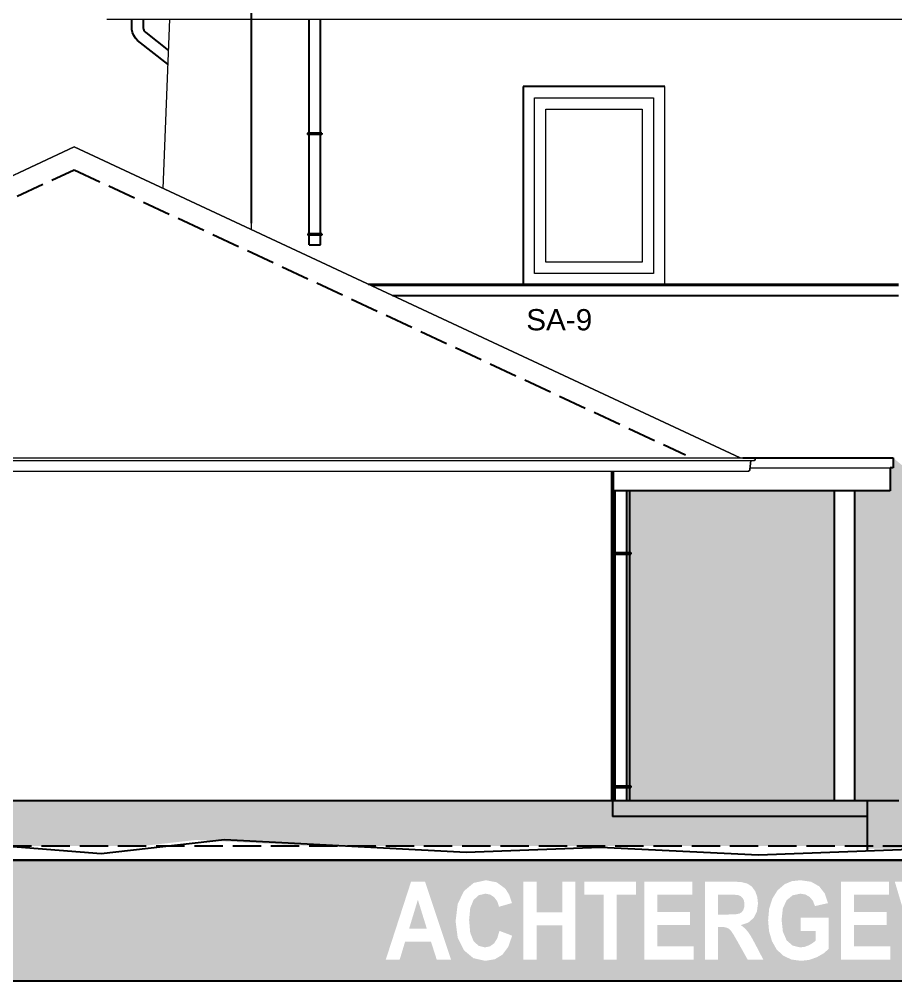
# Model space of a CAD drawing. Header units: millimetres. Extents: x 0 to 1200, y 0 to 841.
# Drawn here: x 631.3 to 693.2, y 662.8 to 730.6 of the extents above; entities that cross this region are included whole.
import ezdxf

# ---------------------------------------------------------------- set-up
doc = ezdxf.new("R2010")
doc.units = ezdxf.units.MM
doc.linetypes.add('PUNKT2_S9', pattern=[1, 0, -1])
doc.linetypes.add('VERDECKT2_S2', pattern=[2.7, 2, -0.7])
doc.layers.add('Standard', color=7, linetype='Continuous', lineweight=25)
doc.styles.add('ARIAL', font='arial.ttf')

msp = doc.modelspace()

# ---------------------------------------------------------------- hatches: boundary and pattern name
at = {"layer": 'Standard', "linetype": 'PUNKT2_S9', "lineweight": 25}
h = msp.add_hatch(color=8, dxfattribs=at)
h.paths.add_polyline_path([(673.168, 697.363), (673.168, 675.503), (673.368, 675.503), (673.368, 697.363)])
h.paths.add_polyline_path([(688.858, 697.361), (674.168, 697.363), (674.168, 675.503), (688.858, 675.503)])
h.paths.add_polyline_path([(690.278, 697.361), (690.278, 675.503), (691.188, 675.503), (691.188, 672.11), (694.441, 672.158), (700.014, 671.965), (700.014, 693.856), (692.978, 699.703), (692.978, 699.003), (692.778, 699.001), (692.778, 697.361)])
msp.add_hatch(color=253, dxfattribs=at).paths.add_polyline_path([(691.188, 672.303), (691.188, 675.503), (597.15, 675.503), (597.148, 672.303), (597.477, 672.303), (599.245, 674.322), (598.303, 672.303), (599.556, 672.303), (602.581, 673.32), (601.452, 672.303), (623.994, 672.303), (625.804, 672.49), (628.193, 672.303), (639.903, 672.303), (643.782, 672.737), (652.162, 672.303)])
at = {"layer": 'Standard', "linetype": 'PUNKT2_S9', "lineweight": -3}
h = msp.add_hatch(color=0, dxfattribs=at)
h.paths.add_polyline_path([(681.85, 667.492), (682.14, 667.544), (682.288, 667.634), (682.4, 667.777), (682.469, 667.961), (682.494, 668.19), (682.462, 668.441), (682.369, 668.636), (682.222, 668.779), (682.022, 668.854), (681.796, 668.869), (681.346, 668.873), (680.624, 668.873), (680.624, 667.477), (681.309, 667.477)])
h.paths.add_polyline_path([(658.821, 666.479), (660.071, 666.479), (659.439, 668.52)])
h.paths.add_polyline_path([(791.468, 671.303), (566.468, 671.303), (566.468, 662.803), (791.468, 662.803)])
h.paths.add_polyline_path([(705.363, 665.23), (705.363, 664.303), (702.137, 664.303), (702.137, 669.758), (703.062, 669.758), (703.062, 665.23)], flags=16)
h.paths.add_polyline_path([(701.24, 669.803), (701.24, 668.873), (698.766, 668.873), (698.766, 667.654), (701.068, 667.654), (701.068, 666.727), (698.766, 666.727), (698.766, 665.23), (701.327, 665.23), (701.327, 664.303), (697.841, 664.303), (697.841, 669.803)], flags=16)
h.paths.add_polyline_path([(694.105, 669.803), (695.265, 665.732), (696.387, 669.803), (697.37, 669.803), (695.728, 664.303), (694.74, 664.303), (693.102, 669.803)], flags=16)
h.paths.add_polyline_path([(692.786, 664.303), (689.3, 664.303), (689.3, 669.803), (692.699, 669.803), (692.699, 668.873), (690.225, 668.873), (690.225, 667.654), (692.527, 667.654), (692.527, 666.727), (690.225, 666.727), (690.225, 665.23), (692.786, 665.23)], flags=16)
h.paths.add_polyline_path([(686.452, 666.325), (686.452, 667.252), (688.446, 667.252), (688.446, 665.061), (688.09, 664.742), (687.602, 664.464), (687.049, 664.273), (686.486, 664.21), (685.814, 664.299), (685.232, 664.57), (684.763, 665.013), (684.429, 665.605), (684.226, 666.311), (684.16, 667.071), (684.235, 667.883), (684.46, 668.599), (684.829, 669.188), (685.339, 669.623), (685.833, 669.83), (686.436, 669.897), (687.196, 669.788), (687.768, 669.466), (688.165, 668.955), (688.387, 668.28), (687.468, 668.073), (687.327, 668.437), (687.102, 668.711), (686.802, 668.887), (686.436, 668.948), (685.892, 668.831), (685.47, 668.486), (685.204, 667.912), (685.113, 667.117), (685.204, 666.261), (685.476, 665.646), (685.896, 665.282), (686.426, 665.158), (686.717, 665.192), (687.009, 665.293), (687.28, 665.447), (687.512, 665.628), (687.512, 666.325)], flags=16)
h.paths.add_polyline_path([(679.699, 669.803), (681.647, 669.803), (682.281, 669.766), (682.712, 669.653), (683.012, 669.45), (683.247, 669.128), (683.397, 668.722), (683.447, 668.261), (683.372, 667.695), (683.144, 667.237), (682.766, 666.91), (682.237, 666.73), (682.512, 666.51), (682.731, 666.269), (682.963, 665.92), (683.26, 665.377), (683.819, 664.303), (682.712, 664.303), (682.043, 665.5), (681.744, 666.021), (681.556, 666.307), (681.421, 666.449), (681.278, 666.535), (681.087, 666.584), (680.812, 666.599), (680.624, 666.599), (680.624, 664.303), (679.699, 664.303)], flags=16)
h.paths.add_polyline_path([(678.652, 666.727), (676.35, 666.727), (676.35, 665.23), (678.911, 665.23), (678.911, 664.303), (675.425, 664.303), (675.425, 669.803), (678.824, 669.803), (678.824, 668.873), (676.35, 668.873), (676.35, 667.654), (678.652, 667.654)], flags=16)
h.paths.add_polyline_path([(671.185, 668.873), (671.185, 669.803), (674.828, 669.803), (674.828, 668.873), (673.471, 668.873), (673.471, 664.303), (672.545, 664.303), (672.545, 668.873)], flags=16)
h.paths.add_polyline_path([(670.557, 664.303), (669.631, 664.303), (669.631, 666.708), (667.818, 666.708), (667.818, 664.303), (666.893, 664.303), (666.893, 669.803), (667.818, 669.803), (667.818, 667.638), (669.631, 667.638), (669.631, 669.803), (670.557, 669.803)], flags=16)
h.paths.add_polyline_path([(663.36, 664.397), (662.691, 664.956), (662.25, 665.845), (662.103, 667.005), (662.25, 668.224), (662.694, 669.135), (663.379, 669.706), (664.248, 669.897), (665.011, 669.747), (665.614, 669.301), (665.886, 668.869), (666.083, 668.288), (665.167, 668.025), (665.042, 668.407), (664.826, 668.7), (664.541, 668.884), (664.201, 668.948), (663.739, 668.839), (663.373, 668.509), (663.135, 667.935), (663.056, 667.087), (663.135, 666.194), (663.37, 665.601), (663.729, 665.267), (664.182, 665.158), (664.526, 665.23), (664.817, 665.44), (665.045, 665.8), (665.198, 666.325), (666.095, 665.984), (665.82, 665.2), (665.408, 664.644), (664.864, 664.318), (664.192, 664.21)], flags=16)
h.paths.add_polyline_path([(660.768, 664.303), (660.368, 665.553), (658.536, 665.553), (658.158, 664.303), (657.176, 664.303), (658.961, 669.803), (659.94, 669.803), (661.775, 664.303)], flags=16)

# ---------------------------------------------------------------- linework, layer by layer
at = {"layer": 'Standard', "color": 7, "linetype": 'Continuous', "lineweight": 25}
for p, q in [((647.668, 731.396), (647.668, 716.251)), ((676.868, 725.903), (666.868, 725.903)), ((666.868, 725.903), (666.868, 711.945))]:
    msp.add_line(p, q, dxfattribs=at)
at = {"layer": 'Standard', "color": 9, "linetype": 'Continuous', "lineweight": 18}
for p, q in [((637.485, 730.643), (637.492, 730.643)), ((637.492, 730.643), (637.485, 730.643)), ((637.492, 730.643), (745.843, 730.643))]:
    msp.add_line(p, q, dxfattribs=at)
at = {"layer": 'Standard', "color": 7, "linetype": 'Continuous', "lineweight": -3}
for p, q in [((639.239, 730.117), (639.239, 730.643)), ((640.039, 730.643), (640.039, 730.149)), ((651.768, 730.163), (651.768, 730.643)), ((652.568, 730.163), (652.568, 730.643)), ((639.255, 729.914), (639.239, 730.117)), ((640.039, 730.149), (640.048, 730.039)), ((640.048, 730.039), (640.069, 729.948)), ((651.768, 730.006), (651.768, 730.163)), ((651.768, 729.854), (651.768, 730.006)), ((652.568, 730.006), (652.568, 730.163)), ((652.568, 729.854), (652.568, 730.006)), ((639.306, 729.7), (639.255, 729.914)), ((639.39, 729.497), (639.306, 729.7)), ((639.505, 729.309), (639.39, 729.497)), ((639.638, 729.154), (639.505, 729.309)), ((640.069, 729.948), (640.105, 729.861)), ((640.105, 729.861), (640.155, 729.781)), ((640.155, 729.781), (640.226, 729.697)), ((640.226, 729.697), (641.828, 728.448)), ((651.768, 729.709), (651.768, 729.854)), ((651.768, 729.575), (651.768, 729.709)), ((651.768, 729.455), (651.768, 729.575)), ((651.768, 724.604), (651.768, 729.455)), ((652.568, 729.709), (652.568, 729.854)), ((652.568, 729.575), (652.568, 729.709)), ((652.568, 729.455), (652.568, 729.575)), ((652.568, 724.604), (652.568, 729.455)), ((641.79, 727.476), (639.638, 729.154)), ((651.768, 724.485), (651.768, 724.604)), ((652.568, 724.485), (652.568, 724.604)), ((651.768, 724.351), (651.768, 724.485)), ((651.768, 724.206), (651.768, 724.351)), ((651.768, 724.053), (651.768, 724.206)), ((651.768, 723.897), (651.768, 724.053)), ((651.768, 722.603), (651.768, 723.897)), ((652.568, 724.351), (652.568, 724.485)), ((652.568, 724.206), (652.568, 724.351)), ((652.568, 724.053), (652.568, 724.206)), ((652.568, 723.897), (652.568, 724.053)), ((652.568, 722.603), (652.568, 723.897)), ((651.65, 722.603), (651.65, 722.503)), ((651.656, 722.603), (651.65, 722.603)), ((651.656, 722.503), (651.65, 722.503)), ((651.674, 722.603), (651.656, 722.603)), ((651.674, 722.503), (651.656, 722.503)), ((651.704, 722.603), (651.674, 722.603)), ((651.704, 722.503), (651.674, 722.503)), ((651.745, 722.603), (651.704, 722.603)), ((651.745, 722.503), (651.704, 722.503)), ((651.796, 722.603), (651.745, 722.603)), ((651.796, 722.503), (651.745, 722.503)), ((651.768, 715.503), (651.768, 722.503)), ((651.856, 722.603), (651.796, 722.603)), ((651.856, 722.503), (651.796, 722.503)), ((651.923, 722.603), (651.856, 722.603)), ((651.923, 722.503), (651.856, 722.503)), ((651.995, 722.603), (651.923, 722.603)), ((651.995, 722.503), (651.923, 722.503)), ((652.072, 722.603), (651.995, 722.603)), ((652.072, 722.503), (651.995, 722.503)), ((652.15, 722.603), (652.072, 722.603)), ((652.15, 722.503), (652.072, 722.503)), ((652.228, 722.603), (652.15, 722.603)), ((652.228, 722.503), (652.15, 722.503)), ((652.304, 722.603), (652.228, 722.603)), ((652.304, 722.503), (652.228, 722.503)), ((652.377, 722.603), (652.304, 722.603)), ((652.377, 722.503), (652.304, 722.503)), ((652.444, 722.603), (652.377, 722.603)), ((652.444, 722.503), (652.377, 722.503)), ((652.503, 722.603), (652.444, 722.603)), ((652.503, 722.503), (652.444, 722.503)), ((652.554, 722.603), (652.503, 722.603)), ((652.554, 722.503), (652.503, 722.503)), ((652.595, 722.603), (652.554, 722.603)), ((652.595, 722.503), (652.554, 722.503)), ((652.568, 715.503), (652.568, 722.503)), ((652.625, 722.603), (652.595, 722.603)), ((652.625, 722.503), (652.595, 722.503)), ((652.644, 722.603), (652.625, 722.603)), ((652.644, 722.503), (652.625, 722.503)), ((652.65, 722.603), (652.644, 722.603)), ((652.65, 722.503), (652.644, 722.503)), ((652.65, 722.603), (652.65, 722.503)), ((651.667, 715.503), (651.661, 715.503)), ((651.661, 715.503), (651.661, 715.403)), ((651.667, 715.403), (651.661, 715.403)), ((651.685, 715.503), (651.667, 715.503)), ((651.685, 715.403), (651.667, 715.403)), ((651.715, 715.503), (651.685, 715.503)), ((651.715, 715.403), (651.685, 715.403)), ((651.756, 715.503), (651.715, 715.503)), ((651.756, 715.403), (651.715, 715.403)), ((651.807, 715.503), (651.756, 715.503)), ((651.807, 715.403), (651.756, 715.403)), ((651.768, 714.732), (651.768, 715.403)), ((651.867, 715.503), (651.807, 715.503)), ((651.867, 715.403), (651.807, 715.403)), ((651.934, 715.503), (651.867, 715.503)), ((651.934, 715.403), (651.867, 715.403)), ((652.006, 715.503), (651.934, 715.503)), ((652.006, 715.403), (651.934, 715.403)), ((652.082, 715.503), (652.006, 715.503)), ((652.082, 715.403), (652.006, 715.403)), ((652.161, 715.503), (652.082, 715.503)), ((652.161, 715.403), (652.082, 715.403)), ((652.166, 715.503), (652.161, 715.503)), ((652.166, 715.403), (652.161, 715.403)), ((652.171, 715.503), (652.166, 715.503)), ((652.171, 715.403), (652.166, 715.403)), ((652.25, 715.503), (652.171, 715.503)), ((652.25, 715.403), (652.171, 715.403)), ((652.326, 715.503), (652.25, 715.503)), ((652.326, 715.403), (652.25, 715.403)), ((652.398, 715.503), (652.326, 715.503)), ((652.398, 715.403), (652.326, 715.403)), ((652.465, 715.503), (652.398, 715.503)), ((652.465, 715.403), (652.398, 715.403)), ((652.525, 715.503), (652.465, 715.503)), ((652.525, 715.403), (652.465, 715.403)), ((652.576, 715.503), (652.525, 715.503)), ((652.576, 715.403), (652.525, 715.403)), ((652.568, 714.732), (652.568, 715.403)), ((652.617, 715.503), (652.576, 715.503)), ((652.617, 715.403), (652.576, 715.403)), ((652.647, 715.503), (652.617, 715.503)), ((652.647, 715.403), (652.617, 715.403)), ((652.665, 715.503), (652.647, 715.503)), ((652.665, 715.403), (652.647, 715.403)), ((652.671, 715.503), (652.665, 715.503)), ((652.671, 715.403), (652.665, 715.403)), ((652.671, 715.503), (652.671, 715.403)), ((651.768, 714.732), (651.773, 714.732)), ((651.773, 714.732), (651.787, 714.732)), ((651.787, 714.732), (651.811, 714.732)), ((651.811, 714.732), (651.844, 714.732)), ((651.844, 714.732), (651.885, 714.732)), ((651.885, 714.732), (651.933, 714.732)), ((651.933, 714.732), (651.986, 714.732)), ((651.986, 714.732), (652.044, 714.732)), ((652.044, 714.732), (652.105, 714.732)), ((652.105, 714.732), (652.168, 714.732)), ((652.168, 714.732), (652.23, 714.732)), ((652.23, 714.732), (652.291, 714.732)), ((652.291, 714.732), (652.349, 714.732)), ((652.349, 714.732), (652.403, 714.732)), ((652.403, 714.732), (652.451, 714.732)), ((652.451, 714.732), (652.491, 714.732)), ((652.491, 714.732), (652.524, 714.732)), ((652.524, 714.732), (652.548, 714.732)), ((652.548, 714.732), (652.563, 714.732)), ((652.563, 714.732), (652.568, 714.732)), ((673.368, 693.015), (673.368, 697.363)), ((674.168, 697.363), (674.168, 693.015)), ((674.368, 697.363), (674.368, 693.015)), ((673.268, 693.015), (673.268, 692.912)), ((673.268, 693.015), (673.27, 693.015)), ((673.268, 692.912), (673.27, 692.912)), ((673.27, 693.015), (673.272, 693.015)), ((673.27, 692.912), (673.272, 692.912)), ((673.272, 693.015), (673.275, 693.015)), ((673.272, 692.912), (673.275, 692.912)), ((673.275, 693.015), (673.28, 693.015)), ((673.275, 692.912), (673.28, 692.912)), ((673.28, 693.015), (673.285, 693.015)), ((673.28, 692.912), (673.285, 692.912)), ((673.285, 693.015), (673.291, 693.015)), ((673.285, 692.912), (673.291, 692.912)), ((673.291, 693.015), (673.298, 693.015)), ((673.291, 692.912), (673.298, 692.912)), ((673.298, 693.015), (673.306, 693.015)), ((673.298, 692.912), (673.306, 692.912)), ((673.306, 693.015), (673.315, 693.015)), ((673.306, 692.912), (673.315, 692.912)), ((673.315, 693.015), (673.324, 693.015)), ((673.315, 692.912), (673.324, 692.912)), ((673.324, 693.015), (673.335, 693.015)), ((673.324, 692.912), (673.335, 692.912)), ((673.335, 693.015), (673.346, 693.015)), ((673.335, 692.912), (673.346, 692.912)), ((673.346, 693.015), (673.358, 693.015)), ((673.346, 692.912), (673.358, 692.912)), ((673.358, 693.015), (673.371, 693.015)), ((673.358, 692.912), (673.371, 692.912)), ((673.368, 676.551), (673.368, 692.912)), ((673.371, 693.015), (673.385, 693.015)), ((673.371, 692.912), (673.385, 692.912)), ((673.385, 693.015), (673.399, 693.015)), ((673.385, 692.912), (673.399, 692.912)), ((673.399, 693.015), (673.414, 693.015)), ((673.399, 692.912), (673.414, 692.912)), ((673.414, 693.015), (673.43, 693.015)), ((673.414, 692.912), (673.43, 692.912)), ((673.43, 693.015), (673.446, 693.015)), ((673.43, 692.912), (673.446, 692.912)), ((673.446, 693.015), (673.463, 693.015)), ((673.446, 692.912), (673.463, 692.912)), ((673.463, 693.015), (673.481, 693.015)), ((673.463, 692.912), (673.481, 692.912)), ((673.481, 693.015), (673.499, 693.015)), ((673.481, 692.912), (673.499, 692.912)), ((673.499, 693.015), (673.518, 693.015)), ((673.499, 692.912), (673.518, 692.912)), ((673.518, 693.015), (673.537, 693.015)), ((673.518, 692.912), (673.537, 692.912)), ((673.537, 693.015), (673.556, 693.015)), ((673.537, 692.912), (673.556, 692.912)), ((673.556, 693.015), (673.576, 693.015)), ((673.556, 692.912), (673.576, 692.912)), ((673.576, 693.015), (673.597, 693.015)), ((673.576, 692.912), (673.597, 692.912)), ((673.597, 693.015), (673.617, 693.015)), ((673.597, 692.912), (673.617, 692.912)), ((673.617, 693.015), (673.638, 693.015)), ((673.617, 692.912), (673.638, 692.912)), ((673.638, 693.015), (673.659, 693.015)), ((673.638, 692.912), (673.659, 692.912)), ((673.659, 693.015), (673.681, 693.015)), ((673.659, 692.912), (673.681, 692.912)), ((673.681, 693.015), (673.702, 693.015)), ((673.681, 692.912), (673.702, 692.912)), ((673.702, 693.015), (673.724, 693.015)), ((673.702, 692.912), (673.724, 692.912)), ((673.724, 693.015), (673.746, 693.015)), ((673.724, 692.912), (673.746, 692.912)), ((673.746, 693.015), (673.768, 693.015)), ((673.746, 692.912), (673.768, 692.912)), ((673.768, 693.015), (673.79, 693.015)), ((673.768, 692.912), (673.79, 692.912)), ((673.79, 693.015), (673.811, 693.015)), ((673.79, 692.912), (673.811, 692.912)), ((673.811, 693.015), (673.833, 693.015)), ((673.811, 692.912), (673.833, 692.912)), ((673.833, 693.015), (673.855, 693.015)), ((673.833, 692.912), (673.855, 692.912)), ((673.855, 693.015), (673.876, 693.015)), ((673.855, 692.912), (673.876, 692.912)), ((673.876, 693.015), (673.897, 693.015)), ((673.876, 692.912), (673.897, 692.912)), ((673.897, 693.015), (673.918, 693.015)), ((673.897, 692.912), (673.918, 692.912)), ((673.918, 693.015), (673.939, 693.015)), ((673.918, 692.912), (673.939, 692.912)), ((673.939, 693.015), (673.959, 693.015)), ((673.939, 692.912), (673.959, 692.912)), ((673.959, 693.015), (673.979, 693.015)), ((673.959, 692.912), (673.979, 692.912)), ((673.979, 693.015), (673.999, 693.015)), ((673.979, 692.912), (673.999, 692.912)), ((673.999, 693.015), (674.018, 693.015)), ((673.999, 692.912), (674.018, 692.912)), ((674.018, 693.015), (674.036, 693.015)), ((674.018, 692.912), (674.036, 692.912)), ((674.036, 693.015), (674.054, 693.015)), ((674.036, 692.912), (674.054, 692.912)), ((674.054, 693.015), (674.072, 693.015)), ((674.054, 692.912), (674.072, 692.912)), ((674.072, 693.015), (674.089, 693.015)), ((674.072, 692.912), (674.089, 692.912)), ((674.089, 693.015), (674.105, 693.015)), ((674.089, 692.912), (674.105, 692.912)), ((674.105, 693.015), (674.121, 693.015)), ((674.105, 692.912), (674.121, 692.912)), ((674.121, 693.015), (674.136, 693.015)), ((674.121, 692.912), (674.136, 692.912)), ((674.136, 693.015), (674.151, 693.015)), ((674.136, 692.912), (674.151, 692.912)), ((674.151, 693.015), (674.164, 693.015)), ((674.151, 692.912), (674.164, 692.912)), ((674.164, 693.015), (674.177, 693.015)), ((674.164, 692.912), (674.177, 692.912)), ((674.168, 692.912), (674.168, 676.551)), ((674.177, 693.015), (674.189, 693.015)), ((674.177, 692.912), (674.189, 692.912)), ((674.189, 693.015), (674.201, 693.015)), ((674.189, 692.912), (674.201, 692.912)), ((674.201, 693.015), (674.211, 693.015)), ((674.201, 692.912), (674.211, 692.912)), ((674.211, 693.015), (674.221, 693.015)), ((674.211, 692.912), (674.221, 692.912)), ((674.221, 693.015), (674.23, 693.015)), ((674.221, 692.912), (674.23, 692.912)), ((674.23, 693.015), (674.238, 693.015)), ((674.23, 692.912), (674.238, 692.912)), ((674.238, 693.015), (674.245, 693.015)), ((674.238, 692.912), (674.245, 692.912)), ((674.245, 693.015), (674.251, 693.015)), ((674.245, 692.912), (674.251, 692.912)), ((674.251, 693.015), (674.256, 693.015)), ((674.251, 692.912), (674.256, 692.912)), ((674.256, 693.015), (674.26, 693.015)), ((674.256, 692.912), (674.26, 692.912)), ((674.26, 693.015), (674.263, 693.015)), ((674.26, 692.912), (674.263, 692.912)), ((674.263, 693.015), (674.266, 693.015)), ((674.263, 692.912), (674.266, 692.912)), ((674.266, 693.015), (674.267, 693.015)), ((674.266, 692.912), (674.267, 692.912)), ((674.268, 693.015), (674.268, 692.912)), ((674.268, 693.015), (674.272, 693.015)), ((674.268, 692.912), (674.272, 692.912)), ((674.272, 693.015), (674.289, 693.015)), ((674.272, 692.912), (674.289, 692.912)), ((674.289, 693.015), (674.305, 693.015)), ((674.289, 692.912), (674.305, 692.912)), ((674.305, 693.015), (674.321, 693.015)), ((674.305, 692.912), (674.321, 692.912)), ((674.321, 693.015), (674.336, 693.015)), ((674.321, 692.912), (674.336, 692.912)), ((674.336, 693.015), (674.351, 693.015)), ((674.336, 692.912), (674.351, 692.912)), ((674.351, 693.015), (674.364, 693.015)), ((674.351, 692.912), (674.364, 692.912)), ((674.364, 693.015), (674.377, 693.015)), ((674.364, 692.912), (674.377, 692.912)), ((674.368, 692.912), (674.368, 676.551)), ((674.377, 693.015), (674.389, 693.015)), ((674.377, 692.912), (674.389, 692.912)), ((674.389, 693.015), (674.401, 693.015)), ((674.389, 692.912), (674.401, 692.912)), ((674.401, 693.015), (674.411, 693.015)), ((674.401, 692.912), (674.411, 692.912)), ((674.411, 693.015), (674.421, 693.015)), ((674.411, 692.912), (674.421, 692.912)), ((674.421, 693.015), (674.43, 693.015)), ((674.421, 692.912), (674.43, 692.912)), ((674.43, 693.015), (674.438, 693.015)), ((674.43, 692.912), (674.438, 692.912)), ((674.438, 693.015), (674.445, 693.015)), ((674.438, 692.912), (674.445, 692.912)), ((674.445, 693.015), (674.451, 693.015)), ((674.445, 692.912), (674.451, 692.912)), ((674.451, 693.015), (674.456, 693.015)), ((674.451, 692.912), (674.456, 692.912)), ((674.456, 693.015), (674.46, 693.015)), ((674.456, 692.912), (674.46, 692.912)), ((674.46, 693.015), (674.463, 693.015)), ((674.46, 692.912), (674.463, 692.912)), ((674.463, 693.015), (674.466, 693.015)), ((674.463, 692.912), (674.466, 692.912)), ((674.466, 693.015), (674.467, 693.015)), ((674.466, 692.912), (674.467, 692.912)), ((674.468, 693.015), (674.468, 692.912)), ((673.268, 676.551), (673.268, 676.448)), ((673.268, 676.551), (673.27, 676.551)), ((673.268, 676.448), (673.27, 676.448)), ((673.27, 676.551), (673.272, 676.551)), ((673.27, 676.448), (673.272, 676.448)), ((673.272, 676.551), (673.275, 676.551)), ((673.272, 676.448), (673.275, 676.448)), ((673.275, 676.551), (673.28, 676.551)), ((673.275, 676.448), (673.28, 676.448)), ((673.28, 676.551), (673.285, 676.551)), ((673.28, 676.448), (673.285, 676.448)), ((673.285, 676.551), (673.291, 676.551)), ((673.285, 676.448), (673.291, 676.448)), ((673.291, 676.551), (673.298, 676.551)), ((673.291, 676.448), (673.298, 676.448)), ((673.298, 676.551), (673.306, 676.551)), ((673.298, 676.448), (673.306, 676.448)), ((673.306, 676.551), (673.315, 676.551)), ((673.306, 676.448), (673.315, 676.448)), ((673.315, 676.551), (673.324, 676.551)), ((673.315, 676.448), (673.324, 676.448)), ((673.324, 676.551), (673.335, 676.551)), ((673.324, 676.448), (673.335, 676.448)), ((673.335, 676.551), (673.346, 676.551)), ((673.335, 676.448), (673.346, 676.448)), ((673.346, 676.551), (673.358, 676.551)), ((673.346, 676.448), (673.358, 676.448)), ((673.358, 676.551), (673.371, 676.551)), ((673.358, 676.448), (673.371, 676.448)), ((673.368, 675.503), (673.368, 676.448)), ((673.371, 676.551), (673.385, 676.551)), ((673.371, 676.448), (673.385, 676.448)), ((673.385, 676.551), (673.399, 676.551)), ((673.385, 676.448), (673.399, 676.448)), ((673.399, 676.551), (673.414, 676.551)), ((673.399, 676.448), (673.414, 676.448)), ((673.414, 676.551), (673.43, 676.551)), ((673.414, 676.448), (673.43, 676.448)), ((673.43, 676.551), (673.446, 676.551)), ((673.43, 676.448), (673.446, 676.448)), ((673.446, 676.551), (673.463, 676.551)), ((673.446, 676.448), (673.463, 676.448)), ((673.463, 676.551), (673.481, 676.551)), ((673.463, 676.448), (673.481, 676.448)), ((673.481, 676.551), (673.499, 676.551)), ((673.481, 676.448), (673.499, 676.448)), ((673.499, 676.551), (673.518, 676.551)), ((673.499, 676.448), (673.518, 676.448)), ((673.518, 676.551), (673.537, 676.551)), ((673.518, 676.448), (673.537, 676.448)), ((673.537, 676.551), (673.556, 676.551)), ((673.537, 676.448), (673.556, 676.448)), ((673.556, 676.551), (673.576, 676.551)), ((673.556, 676.448), (673.576, 676.448)), ((673.576, 676.551), (673.597, 676.551)), ((673.576, 676.448), (673.597, 676.448)), ((673.597, 676.551), (673.617, 676.551)), ((673.597, 676.448), (673.617, 676.448)), ((673.617, 676.551), (673.638, 676.551)), ((673.617, 676.448), (673.638, 676.448)), ((673.638, 676.551), (673.659, 676.551)), ((673.638, 676.448), (673.659, 676.448)), ((673.659, 676.551), (673.681, 676.551)), ((673.659, 676.448), (673.681, 676.448)), ((673.681, 676.551), (673.702, 676.551)), ((673.681, 676.448), (673.702, 676.448)), ((673.702, 676.551), (673.724, 676.551)), ((673.702, 676.448), (673.724, 676.448)), ((673.724, 676.551), (673.746, 676.551)), ((673.724, 676.448), (673.746, 676.448)), ((673.746, 676.551), (673.768, 676.551)), ((673.746, 676.448), (673.768, 676.448)), ((673.768, 676.551), (673.79, 676.551)), ((673.768, 676.448), (673.79, 676.448)), ((673.79, 676.551), (673.811, 676.551)), ((673.79, 676.448), (673.811, 676.448)), ((673.811, 676.551), (673.833, 676.551)), ((673.811, 676.448), (673.833, 676.448)), ((673.833, 676.551), (673.855, 676.551)), ((673.833, 676.448), (673.855, 676.448)), ((673.855, 676.551), (673.876, 676.551)), ((673.855, 676.448), (673.876, 676.448)), ((673.876, 676.551), (673.897, 676.551)), ((673.876, 676.448), (673.897, 676.448)), ((673.897, 676.551), (673.918, 676.551)), ((673.897, 676.448), (673.918, 676.448)), ((673.918, 676.551), (673.939, 676.551)), ((673.918, 676.448), (673.939, 676.448)), ((673.939, 676.551), (673.959, 676.551)), ((673.939, 676.448), (673.959, 676.448)), ((673.959, 676.551), (673.979, 676.551)), ((673.959, 676.448), (673.979, 676.448)), ((673.979, 676.551), (673.999, 676.551)), ((673.979, 676.448), (673.999, 676.448)), ((673.999, 676.551), (674.018, 676.551)), ((673.999, 676.448), (674.018, 676.448)), ((674.018, 676.551), (674.036, 676.551)), ((674.018, 676.448), (674.036, 676.448)), ((674.036, 676.551), (674.054, 676.551)), ((674.036, 676.448), (674.054, 676.448)), ((674.054, 676.551), (674.072, 676.551)), ((674.054, 676.448), (674.072, 676.448)), ((674.072, 676.551), (674.089, 676.551)), ((674.072, 676.448), (674.089, 676.448)), ((674.089, 676.551), (674.105, 676.551)), ((674.089, 676.448), (674.105, 676.448)), ((674.105, 676.551), (674.121, 676.551)), ((674.105, 676.448), (674.121, 676.448)), ((674.121, 676.551), (674.136, 676.551)), ((674.121, 676.448), (674.136, 676.448)), ((674.136, 676.551), (674.151, 676.551)), ((674.136, 676.448), (674.151, 676.448)), ((674.151, 676.551), (674.164, 676.551)), ((674.151, 676.448), (674.164, 676.448)), ((674.164, 676.551), (674.177, 676.551)), ((674.164, 676.448), (674.177, 676.448)), ((674.168, 676.448), (674.168, 675.503)), ((674.177, 676.551), (674.189, 676.551)), ((674.177, 676.448), (674.189, 676.448)), ((674.189, 676.551), (674.201, 676.551)), ((674.189, 676.448), (674.201, 676.448)), ((674.201, 676.551), (674.211, 676.551)), ((674.201, 676.448), (674.211, 676.448)), ((674.211, 676.551), (674.221, 676.551)), ((674.211, 676.448), (674.221, 676.448)), ((674.221, 676.551), (674.23, 676.551)), ((674.221, 676.448), (674.23, 676.448)), ((674.23, 676.551), (674.238, 676.551)), ((674.23, 676.448), (674.238, 676.448)), ((674.238, 676.551), (674.245, 676.551)), ((674.238, 676.448), (674.245, 676.448)), ((674.245, 676.551), (674.251, 676.551)), ((674.245, 676.448), (674.251, 676.448)), ((674.251, 676.551), (674.256, 676.551)), ((674.251, 676.448), (674.256, 676.448)), ((674.256, 676.551), (674.26, 676.551)), ((674.256, 676.448), (674.26, 676.448)), ((674.26, 676.551), (674.263, 676.551)), ((674.26, 676.448), (674.263, 676.448)), ((674.263, 676.551), (674.266, 676.551)), ((674.263, 676.448), (674.266, 676.448)), ((674.266, 676.551), (674.267, 676.551)), ((674.266, 676.448), (674.267, 676.448)), ((674.268, 676.551), (674.268, 676.448)), ((674.268, 676.551), (674.272, 676.551)), ((674.268, 676.448), (674.272, 676.448)), ((674.272, 676.551), (674.289, 676.551)), ((674.272, 676.448), (674.289, 676.448)), ((674.289, 676.551), (674.305, 676.551)), ((674.289, 676.448), (674.305, 676.448)), ((674.305, 676.551), (674.321, 676.551)), ((674.305, 676.448), (674.321, 676.448)), ((674.321, 676.551), (674.336, 676.551)), ((674.321, 676.448), (674.336, 676.448)), ((674.336, 676.551), (674.351, 676.551)), ((674.336, 676.448), (674.351, 676.448)), ((674.351, 676.551), (674.364, 676.551)), ((674.351, 676.448), (674.364, 676.448)), ((674.364, 676.551), (674.377, 676.551)), ((674.364, 676.448), (674.377, 676.448)), ((674.368, 676.448), (674.368, 675.503)), ((674.377, 676.551), (674.389, 676.551)), ((674.377, 676.448), (674.389, 676.448)), ((674.389, 676.551), (674.401, 676.551)), ((674.389, 676.448), (674.401, 676.448)), ((674.401, 676.551), (674.411, 676.551)), ((674.401, 676.448), (674.411, 676.448)), ((674.411, 676.551), (674.421, 676.551)), ((674.411, 676.448), (674.421, 676.448)), ((674.421, 676.551), (674.43, 676.551)), ((674.421, 676.448), (674.43, 676.448)), ((674.43, 676.551), (674.438, 676.551)), ((674.43, 676.448), (674.438, 676.448)), ((674.438, 676.551), (674.445, 676.551)), ((674.438, 676.448), (674.445, 676.448)), ((674.445, 676.551), (674.451, 676.551)), ((674.445, 676.448), (674.451, 676.448)), ((674.451, 676.551), (674.456, 676.551)), ((674.451, 676.448), (674.456, 676.448)), ((674.456, 676.551), (674.46, 676.551)), ((674.456, 676.448), (674.46, 676.448)), ((674.46, 676.551), (674.463, 676.551)), ((674.46, 676.448), (674.463, 676.448)), ((674.463, 676.551), (674.466, 676.551)), ((674.463, 676.448), (674.466, 676.448)), ((674.466, 676.551), (674.467, 676.551)), ((674.466, 676.448), (674.467, 676.448)), ((674.468, 676.551), (674.468, 676.448))]:
    msp.add_line(p, q, dxfattribs=at)
at = {"layer": 'Standard', "color": 36, "linetype": 'Continuous', "lineweight": 18}
for p, q in [((641.914, 730.643), (641.446, 718.703)), ((673.168, 675.503), (673.168, 697.363))]:
    msp.add_line(p, q, dxfattribs=at)
at = {"layer": 'Standard', "color": 55, "linetype": 'Continuous', "lineweight": 18}
for p, q in [((647.668, 727.203), (647.668, 730.643)), ((647.668, 727.203), (647.668, 730.643)), ((647.668, 727.803), (647.668, 715.802)), ((647.668, 727.803), (647.668, 715.802)), ((666.868, 725.903), (666.868, 711.945)), ((676.868, 725.903), (666.868, 725.903)), ((676.868, 711.945), (676.868, 725.903))]:
    msp.add_line(p, q, dxfattribs=at)
at = {"layer": 'Standard', "color": 51, "linetype": 'Continuous', "lineweight": 18}
for p, q in [((667.668, 725.103), (676.068, 725.103)), ((667.668, 712.703), (667.668, 725.103)), ((676.068, 725.103), (676.068, 712.703)), ((668.468, 724.303), (675.268, 724.303)), ((668.468, 713.503), (668.468, 724.303)), ((675.268, 724.303), (675.268, 713.503)), ((675.268, 713.503), (668.468, 713.503)), ((676.068, 712.703), (667.668, 712.703)), ((692.978, 699.703), (683.158, 699.703)), ((692.978, 699.003), (692.978, 699.703)), ((673.168, 697.363), (673.168, 698.753)), ((682.89, 699.003), (692.978, 699.003)), ((692.778, 697.363), (692.778, 699.003)), ((673.168, 697.363), (692.778, 697.363))]:
    msp.add_line(p, q, dxfattribs=at)
at = {"layer": 'Standard', "color": 34, "linetype": 'Continuous', "lineweight": 18}
for p, q in [((635.168, 721.631), (588.143, 699.703)), ((588.143, 699.703), (635.168, 721.631)), ((635.168, 721.631), (682.192, 699.703)), ((682.192, 699.703), (635.168, 721.631))]:
    msp.add_line(p, q, dxfattribs=at)
at = {"layer": 'Standard', "color": 255, "linetype": 'VERDECKT2_S2', "lineweight": -3}
for p, q in [((592.007, 699.901), (635.168, 720.027)), ((635.168, 720.027), (678.328, 699.901))]:
    msp.add_line(p, q, dxfattribs=at)
at = {"layer": 'Standard', "color": 117, "linetype": 'Continuous', "lineweight": -3}
for p, q in [((655.938, 711.945), (666.868, 711.945)), ((693.368, 711.853), (656.136, 711.853)), ((666.868, 711.953), (676.868, 711.953)), ((676.868, 711.945), (693.368, 711.945)), ((657.637, 711.153), (693.368, 711.153)), ((673.168, 682.307), (673.368, 682.292)), ((673.368, 681.553), (673.168, 681.553)), ((691.188, 674.403), (673.168, 674.403))]:
    msp.add_line(p, q, dxfattribs=at)
at = {"layer": 'Standard', "color": 7, "linetype": 'Continuous', "lineweight": 18}
for p, q in [((587.178, 699.703), (683.158, 699.703)), ((587.178, 699.503), (683.158, 699.503)), ((682.876, 698.873), (682.945, 699.503)), ((682.945, 699.503), (682.876, 698.873)), ((683.163, 699.703), (683.158, 699.703)), ((683.158, 699.703), (683.163, 699.703)), ((683.158, 699.503), (683.163, 699.503)), ((683.163, 699.503), (683.158, 699.503)), ((683.168, 699.703), (683.163, 699.703)), ((683.163, 699.703), (683.168, 699.703)), ((683.163, 699.503), (683.168, 699.504)), ((683.168, 699.504), (683.163, 699.503)), ((683.173, 699.702), (683.168, 699.703)), ((683.168, 699.703), (683.173, 699.702)), ((683.168, 699.504), (683.173, 699.504)), ((683.173, 699.504), (683.168, 699.504)), ((683.178, 699.701), (683.173, 699.702)), ((683.173, 699.702), (683.178, 699.701)), ((683.173, 699.504), (683.178, 699.505)), ((683.178, 699.505), (683.173, 699.504)), ((683.184, 699.7), (683.178, 699.701)), ((683.178, 699.701), (683.184, 699.7)), ((683.178, 699.505), (683.184, 699.507)), ((683.184, 699.507), (683.178, 699.505)), ((683.189, 699.698), (683.184, 699.7)), ((683.184, 699.7), (683.189, 699.698)), ((683.184, 699.507), (683.189, 699.508)), ((683.189, 699.508), (683.184, 699.507)), ((683.194, 699.697), (683.189, 699.698)), ((683.189, 699.698), (683.194, 699.697)), ((683.189, 699.508), (683.194, 699.51)), ((683.194, 699.51), (683.189, 699.508)), ((683.198, 699.695), (683.194, 699.697)), ((683.194, 699.697), (683.198, 699.695)), ((683.194, 699.51), (683.198, 699.512)), ((683.198, 699.512), (683.194, 699.51)), ((683.203, 699.692), (683.198, 699.695)), ((683.198, 699.695), (683.203, 699.692)), ((683.198, 699.512), (683.203, 699.514)), ((683.203, 699.514), (683.198, 699.512)), ((683.208, 699.69), (683.203, 699.692)), ((683.203, 699.692), (683.208, 699.69)), ((683.203, 699.514), (683.208, 699.517)), ((683.208, 699.517), (683.203, 699.514)), ((683.212, 699.687), (683.208, 699.69)), ((683.208, 699.69), (683.212, 699.687)), ((683.208, 699.517), (683.212, 699.519)), ((683.212, 699.519), (683.208, 699.517)), ((683.216, 699.684), (683.212, 699.687)), ((683.212, 699.687), (683.216, 699.684)), ((683.212, 699.519), (683.216, 699.522)), ((683.216, 699.522), (683.212, 699.519)), ((683.221, 699.681), (683.216, 699.684)), ((683.216, 699.684), (683.221, 699.681)), ((683.216, 699.522), (683.221, 699.525)), ((683.221, 699.525), (683.216, 699.522)), ((683.225, 699.677), (683.221, 699.681)), ((683.221, 699.681), (683.225, 699.677)), ((683.221, 699.525), (683.225, 699.529)), ((683.225, 699.529), (683.221, 699.525)), ((683.228, 699.674), (683.225, 699.677)), ((683.225, 699.677), (683.228, 699.674)), ((683.225, 699.529), (683.228, 699.532)), ((683.228, 699.532), (683.225, 699.529)), ((683.232, 699.67), (683.228, 699.674)), ((683.228, 699.674), (683.232, 699.67)), ((683.228, 699.532), (683.232, 699.536)), ((683.232, 699.536), (683.228, 699.532)), ((683.235, 699.666), (683.232, 699.67)), ((683.232, 699.67), (683.235, 699.666)), ((683.232, 699.536), (683.235, 699.54)), ((683.235, 699.54), (683.232, 699.536)), ((683.239, 699.662), (683.235, 699.666)), ((683.235, 699.666), (683.239, 699.662)), ((683.235, 699.54), (683.239, 699.544)), ((683.239, 699.544), (683.235, 699.54)), ((683.242, 699.658), (683.239, 699.662)), ((683.239, 699.662), (683.242, 699.658)), ((683.239, 699.544), (683.242, 699.549)), ((683.242, 699.549), (683.239, 699.544)), ((683.244, 699.653), (683.242, 699.658)), ((683.242, 699.658), (683.244, 699.653)), ((683.242, 699.549), (683.244, 699.553)), ((683.244, 699.553), (683.242, 699.549)), ((683.247, 699.649), (683.244, 699.653)), ((683.244, 699.653), (683.247, 699.649)), ((683.244, 699.553), (683.247, 699.558)), ((683.247, 699.558), (683.244, 699.553)), ((683.249, 699.644), (683.247, 699.649)), ((683.247, 699.649), (683.249, 699.644)), ((683.247, 699.558), (683.249, 699.562)), ((683.249, 699.562), (683.247, 699.558)), ((683.251, 699.639), (683.249, 699.644)), ((683.249, 699.644), (683.251, 699.639)), ((683.249, 699.562), (683.251, 699.567)), ((683.251, 699.567), (683.249, 699.562)), ((683.253, 699.634), (683.251, 699.639)), ((683.251, 699.639), (683.253, 699.634)), ((683.251, 699.567), (683.253, 699.572)), ((683.253, 699.572), (683.251, 699.567)), ((683.254, 699.629), (683.253, 699.634)), ((683.253, 699.634), (683.254, 699.629)), ((683.253, 699.572), (683.254, 699.577)), ((683.254, 699.577), (683.253, 699.572)), ((683.256, 699.624), (683.254, 699.629)), ((683.254, 699.629), (683.256, 699.624)), ((683.254, 699.577), (683.256, 699.582)), ((683.256, 699.582), (683.254, 699.577)), ((683.256, 699.619), (683.256, 699.624)), ((683.256, 699.624), (683.256, 699.619)), ((683.257, 699.614), (683.256, 699.619)), ((683.256, 699.619), (683.257, 699.614)), ((683.256, 699.588), (683.257, 699.593)), ((683.257, 699.593), (683.256, 699.588)), ((683.256, 699.582), (683.256, 699.588)), ((683.256, 699.588), (683.256, 699.582)), ((683.258, 699.608), (683.257, 699.614)), ((683.257, 699.614), (683.258, 699.608)), ((683.257, 699.593), (683.258, 699.598)), ((683.258, 699.598), (683.257, 699.593)), ((683.258, 699.603), (683.258, 699.608)), ((683.258, 699.608), (683.258, 699.603)), ((683.258, 699.598), (683.258, 699.603)), ((683.258, 699.603), (683.258, 699.598)), ((587.592, 698.753), (682.743, 698.753)), ((682.743, 698.753), (682.75, 698.753)), ((682.75, 698.753), (682.743, 698.753)), ((682.75, 698.753), (682.757, 698.754)), ((682.757, 698.754), (682.75, 698.753)), ((682.757, 698.754), (682.764, 698.755)), ((682.764, 698.755), (682.757, 698.754)), ((682.764, 698.755), (682.771, 698.756)), ((682.771, 698.756), (682.764, 698.755)), ((682.771, 698.756), (682.778, 698.758)), ((682.778, 698.758), (682.771, 698.756)), ((682.778, 698.758), (682.784, 698.76)), ((682.784, 698.76), (682.778, 698.758)), ((682.784, 698.76), (682.791, 698.762)), ((682.791, 698.762), (682.784, 698.76)), ((682.791, 698.762), (682.797, 698.765)), ((682.797, 698.765), (682.791, 698.762)), ((682.797, 698.765), (682.804, 698.768)), ((682.804, 698.768), (682.797, 698.765)), ((682.804, 698.768), (682.81, 698.771)), ((682.81, 698.771), (682.804, 698.768)), ((682.81, 698.771), (682.816, 698.775)), ((682.816, 698.775), (682.81, 698.771)), ((682.816, 698.775), (682.822, 698.779)), ((682.822, 698.779), (682.816, 698.775)), ((682.822, 698.779), (682.827, 698.783)), ((682.827, 698.783), (682.822, 698.779)), ((682.827, 698.783), (682.832, 698.787)), ((682.832, 698.787), (682.827, 698.783)), ((682.832, 698.787), (682.838, 698.792)), ((682.838, 698.792), (682.832, 698.787)), ((682.838, 698.792), (682.842, 698.797)), ((682.842, 698.797), (682.838, 698.792)), ((682.842, 698.797), (682.847, 698.803)), ((682.847, 698.803), (682.842, 698.797)), ((682.847, 698.803), (682.851, 698.808)), ((682.851, 698.808), (682.847, 698.803)), ((682.851, 698.808), (682.855, 698.814)), ((682.855, 698.814), (682.851, 698.808)), ((682.855, 698.814), (682.859, 698.82)), ((682.859, 698.82), (682.855, 698.814)), ((682.859, 698.82), (682.862, 698.826)), ((682.862, 698.826), (682.859, 698.82)), ((682.862, 698.826), (682.865, 698.832)), ((682.865, 698.832), (682.862, 698.826)), ((682.865, 698.832), (682.868, 698.839)), ((682.868, 698.839), (682.865, 698.832)), ((682.868, 698.839), (682.87, 698.845)), ((682.87, 698.845), (682.868, 698.839)), ((682.87, 698.845), (682.872, 698.852)), ((682.872, 698.852), (682.87, 698.845)), ((682.872, 698.852), (682.874, 698.859)), ((682.874, 698.859), (682.872, 698.852)), ((682.874, 698.859), (682.875, 698.866)), ((682.875, 698.866), (682.874, 698.859)), ((682.875, 698.866), (682.876, 698.873)), ((682.876, 698.873), (682.875, 698.866))]:
    msp.add_line(p, q, dxfattribs=at)
at = {"layer": 'Standard', "color": 117, "linetype": 'Continuous', "lineweight": 25}
for p, q in [((682.376, 699.703), (692.978, 699.703)), ((692.978, 699.703), (692.978, 699.003)), ((692.978, 699.003), (692.778, 699.003)), ((692.778, 699.003), (692.778, 697.363)), ((692.778, 697.363), (673.168, 697.366))]:
    msp.add_line(p, q, dxfattribs=at)
at = {"layer": 'Standard', "color": 7, "linetype": 'Continuous', "lineweight": 50}
msp.add_line((673.168, 698.761), (673.168, 675.503), dxfattribs=at)
at = {"layer": 'Standard', "color": 36, "linetype": 'Continuous', "lineweight": -3}
for p, q in [((688.858, 675.503), (688.858, 697.363)), ((690.278, 675.503), (690.278, 697.363))]:
    msp.add_line(p, q, dxfattribs=at)
at = {"layer": 'Standard', "color": 26, "linetype": 'Continuous', "lineweight": -3}
for p, q in [((691.168, 675.503), (597.148, 675.503)), ((691.168, 671.96), (691.168, 675.503)), ((691.188, 675.503), (691.168, 675.503)), ((691.188, 671.961), (691.188, 675.503)), ((693.388, 675.503), (691.188, 675.503))]:
    msp.add_line(p, q, dxfattribs=at)
at = {"layer": 'Standard', "color": 5, "linetype": 'Continuous', "lineweight": -3}
for p, q in [((691.188, 675.503), (673.168, 675.503)), ((673.168, 675.503), (673.168, 674.403)), ((691.188, 674.403), (691.188, 675.503))]:
    msp.add_line(p, q, dxfattribs=at)
at = {"layer": 'Standard', "color": 7, "linetype": 'VERDECKT2_S2', "lineweight": -3}
msp.add_line((791.468, 672.303), (566.468, 672.303), dxfattribs=at)
at = {"layer": 'Standard', "color": 96, "linetype": 'Continuous', "lineweight": -3}
for p, q in [((637.077, 671.764), (627.804, 672.49)), ((645.782, 672.737), (637.077, 671.764)), ((662.858, 671.853), (645.782, 672.737)), ((672.341, 672.204), (662.858, 671.853)), ((683.479, 671.671), (672.341, 672.204)), ((696.441, 672.158), (683.479, 671.671)), ((569.465, 671.303), (791.468, 671.303))]:
    msp.add_line(p, q, dxfattribs=at)
at = {"layer": 'Standard', "color": 255, "linetype": 'Continuous', "lineweight": -3}
for p, q in [((791.468, 671.303), (569.465, 671.303)), ((566.468, 662.803), (791.468, 662.803))]:
    msp.add_line(p, q, dxfattribs=at)

# ---------------------------------------------------------------- texts
at = {"layer": 'Standard', "color": 30, "linetype": 'Continuous', "lineweight": 18, "insert": (667.089, 708.671), "char_height": 1.5, "width": 5.42468, "attachment_point": 7, "style": 'ARIAL'}
msp.add_mtext('\\W1.00;SA-9', dxfattribs=at)

doc.saveas('drawing.dxf')
